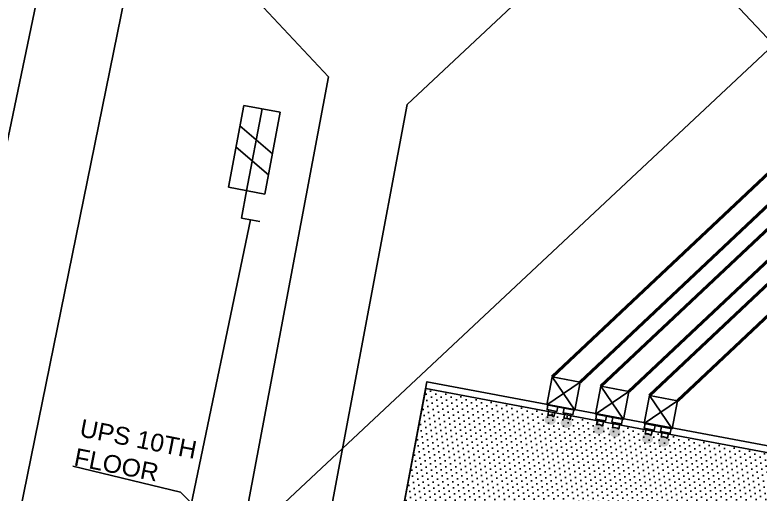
# Model space of a CAD drawing. Extents: x -678889171 to 586587, y -792238163 to 335485.
# Drawn here: x 64456 to 66712, y 34789 to 36240 of the extents above; entities that cross this region are included whole.
import ezdxf
from ezdxf import colors
from ezdxf.entities.mleader import LeaderData, LeaderLine
from ezdxf.math import Vec2, Vec3

# ---------------------------------------------------------------- set-up
doc = ezdxf.new("R2010")
doc.units = 0
doc.header["$MEASUREMENT"] = 0
doc.layers.get('0').update_dxf_attribs({"color": 8})
for name, color, linetype in [('4-TWXT-ELECTRICAL', 4, 'Continuous'), ('CABLE TRAY', 6, 'Continuous'), ('E-POW-BLOCK', 4, 'Continuous'), ('E-SWIT-AIR', 6, 'Continuous'), ('HR_LIGHT', 1, 'Continuous'), ('powr wire', 4, 'Continuous'), ('SHP-CTL-EL-102$0$WORK$0$FITING-ET', 2, 'Continuous'), ('SHP-CTL-EL-102$0$WORK$0$work$0$BOXES', 2, 'Continuous'), ('XR-CORE -A$0$A-WALL', 252, 'Continuous')]:
    doc.layers.add(name, color=color, linetype=linetype)
doc.styles.get("Standard").update_dxf_attribs({"font": 'arial.ttf'})

# ---------------------------------------------------------------- blocks, each defined once
blk = doc.blocks.new('*U3342')
h = blk.add_hatch()
h.set_pattern_fill('DOTS', scale=10, angle=44.6447)
h.set_pattern_definition([(44.644666, (329.91, 53195.664), (-5.508128, 16.8724645), [0, -15.875])])
h.paths.add_polyline_path([(-180, 1.1), (-172.5, 1214.1), (187.5, 1211.9), (180, -1.1)])
at = {"color": 240, "true_color": 0xed1f24}
blk.add_lwpolyline([(200, -1.2), (207.5, 1211.8), (-192.5, 1214.3), (-200, 1.2)], close=True, dxfattribs=at)
at = {"color": 7}
blk.add_lwpolyline([(-180, 1.1), (-172.5, 1214.1), (187.5, 1211.9), (180, -1.1)], close=True, dxfattribs=at)
blk = doc.blocks.new('*U3327')
at = {"layer": 'SHP-CTL-EL-102$0$WORK$0$work$0$BOXES', "ltscale": 0.05}
h = blk.add_hatch(color=7, dxfattribs=at)
edge = h.paths.add_edge_path()
edge.add_ellipse((169.5, 32.6), major_axis=(0, 22.5), ratio=0.847536, start_angle=0, end_angle=360)
h = blk.add_hatch(color=7, dxfattribs=at)
edge = h.paths.add_edge_path()
edge.add_ellipse((169.5, -32.6), major_axis=(0, 22.5), ratio=0.847536, start_angle=0, end_angle=360)
at = {"layer": 'SHP-CTL-EL-102$0$WORK$0$work$0$BOXES', "color": 5, "ltscale": 0.05}
for p, q in [((112.5, 56.2), (0, -56.2)), ((112.5, -56.2), (0, 56.2))]:
    blk.add_line(p, q, dxfattribs=at)
at = {"layer": 'SHP-CTL-EL-102$0$WORK$0$work$0$BOXES', "color": 1, "ltscale": 0.05}
for p, q in [((131.6, 45.3), (153.8, 45.3)), ((131.6, 20), (153.8, 20)), ((131.6, -20), (153.8, -20)), ((131.6, -45.3), (153.8, -45.3))]:
    blk.add_line(p, q, dxfattribs=at)
at = {"layer": 'SHP-CTL-EL-102$0$WORK$0$work$0$BOXES', "color": 5, "ltscale": 0.05}
blk.add_lwpolyline([(0, 56.2), (0, -56.2), (112.5, -56.2), (112.5, 56.2)], close=True, dxfattribs=at)
at = {"layer": 'SHP-CTL-EL-102$0$WORK$0$work$0$BOXES', "color": 1, "ltscale": 0.05}
for points in [[(112.5, 12.9), (131.6, 12.9), (131.6, 52.3), (112.5, 52.3)], [(112.5, -52.3), (131.6, -52.3), (131.6, -12.9), (112.5, -12.9)]]:
    blk.add_lwpolyline(points, close=True, dxfattribs=at)
at = {"layer": 'SHP-CTL-EL-102$0$WORK$0$work$0$BOXES', "color": 7, "ltscale": 0.05}
for centre, start_param, end_param in [((169.5, 32.6), 0.973134, 2.168478), ((169.5, -32.6), 0.973154, 2.168458)]:
    blk.add_ellipse(centre, major_axis=(0, 22.5), ratio=0.847536, start_param=start_param, end_param=end_param, dxfattribs=at)
blk = doc.blocks.new('*U3328')
at = {"layer": 'SHP-CTL-EL-102$0$WORK$0$work$0$BOXES', "ltscale": 0.05}
h = blk.add_hatch(color=7, dxfattribs=at)
edge = h.paths.add_edge_path()
edge.add_ellipse((169.5, 32.6), major_axis=(0, 22.5), ratio=0.847536, start_angle=0, end_angle=360)
h = blk.add_hatch(color=7, dxfattribs=at)
edge = h.paths.add_edge_path()
edge.add_ellipse((169.5, -32.6), major_axis=(0, 22.5), ratio=0.847536, start_angle=0, end_angle=360)
at = {"layer": 'SHP-CTL-EL-102$0$WORK$0$work$0$BOXES', "color": 5, "ltscale": 0.05}
for p, q in [((112.5, 56.2), (0, -56.2)), ((112.5, -56.2), (0, 56.2))]:
    blk.add_line(p, q, dxfattribs=at)
at = {"layer": 'SHP-CTL-EL-102$0$WORK$0$work$0$BOXES', "color": 1, "ltscale": 0.05}
for p, q in [((131.6, 45.3), (153.8, 45.3)), ((131.6, 20), (153.8, 20)), ((131.6, -20), (153.8, -20)), ((131.6, -45.3), (153.8, -45.3))]:
    blk.add_line(p, q, dxfattribs=at)
at = {"layer": 'SHP-CTL-EL-102$0$WORK$0$work$0$BOXES', "color": 5, "ltscale": 0.05}
blk.add_lwpolyline([(0, 56.2), (0, -56.2), (112.5, -56.2), (112.5, 56.2)], close=True, dxfattribs=at)
at = {"layer": 'SHP-CTL-EL-102$0$WORK$0$work$0$BOXES', "color": 1, "ltscale": 0.05}
for points in [[(112.5, 12.9), (131.6, 12.9), (131.6, 52.3), (112.5, 52.3)], [(112.5, -52.3), (131.6, -52.3), (131.6, -12.9), (112.5, -12.9)]]:
    blk.add_lwpolyline(points, close=True, dxfattribs=at)
at = {"layer": 'SHP-CTL-EL-102$0$WORK$0$work$0$BOXES', "color": 7, "ltscale": 0.05}
for centre, start_param, end_param in [((169.5, 32.6), 0.973134, 2.168478), ((169.5, -32.6), 0.973154, 2.168458)]:
    blk.add_ellipse(centre, major_axis=(0, 22.5), ratio=0.847536, start_param=start_param, end_param=end_param, dxfattribs=at)
blk = doc.blocks.new('*U3329')
at = {"layer": 'SHP-CTL-EL-102$0$WORK$0$work$0$BOXES', "ltscale": 0.05}
h = blk.add_hatch(color=7, dxfattribs=at)
edge = h.paths.add_edge_path()
edge.add_ellipse((169.5, 32.6), major_axis=(0, 22.5), ratio=0.847536, start_angle=0, end_angle=360)
h = blk.add_hatch(color=7, dxfattribs=at)
edge = h.paths.add_edge_path()
edge.add_ellipse((169.5, -32.6), major_axis=(0, 22.5), ratio=0.847536, start_angle=0, end_angle=360)
at = {"layer": 'SHP-CTL-EL-102$0$WORK$0$work$0$BOXES', "color": 5, "ltscale": 0.05}
for p, q in [((112.5, 56.2), (0, -56.2)), ((112.5, -56.2), (0, 56.2))]:
    blk.add_line(p, q, dxfattribs=at)
at = {"layer": 'SHP-CTL-EL-102$0$WORK$0$work$0$BOXES', "color": 1, "ltscale": 0.05}
for p, q in [((131.6, 45.3), (153.8, 45.3)), ((131.6, 20), (153.8, 20)), ((131.6, -20), (153.8, -20)), ((131.6, -45.3), (153.8, -45.3))]:
    blk.add_line(p, q, dxfattribs=at)
at = {"layer": 'SHP-CTL-EL-102$0$WORK$0$work$0$BOXES', "color": 5, "ltscale": 0.05}
blk.add_lwpolyline([(0, 56.2), (0, -56.2), (112.5, -56.2), (112.5, 56.2)], close=True, dxfattribs=at)
at = {"layer": 'SHP-CTL-EL-102$0$WORK$0$work$0$BOXES', "color": 1, "ltscale": 0.05}
for points in [[(112.5, 12.9), (131.6, 12.9), (131.6, 52.3), (112.5, 52.3)], [(112.5, -52.3), (131.6, -52.3), (131.6, -12.9), (112.5, -12.9)]]:
    blk.add_lwpolyline(points, close=True, dxfattribs=at)
at = {"layer": 'SHP-CTL-EL-102$0$WORK$0$work$0$BOXES', "color": 7, "ltscale": 0.05}
for centre, start_param, end_param in [((169.5, 32.6), 0.973134, 2.168478), ((169.5, -32.6), 0.973154, 2.168458)]:
    blk.add_ellipse(centre, major_axis=(0, 22.5), ratio=0.847536, start_param=start_param, end_param=end_param, dxfattribs=at)
blk = doc.blocks.new('1PH ISOLATOR')
at = {"color": 4}
blk.add_line((824.308, 1142.35), (819.308, 1142.35), dxfattribs=at)
at = {"layer": 'E-SWIT-AIR'}
for p, q in [((824.308, 1143.462), (819.308, 1143.462)), ((819.308, 1141.239), (819.308, 1143.462)), ((824.308, 1141.239), (824.308, 1143.462)), ((825.975, 1142.35), (824.308, 1142.35)), ((825.975, 1141.239), (825.975, 1142.35)), ((819.308, 1141.239), (824.308, 1141.239))]:
    blk.add_line(p, q, dxfattribs=at)
at = {"layer": 'E-SWIT-AIR', "color": 3}
for p, q in [((820.563, 1143.462), (821.847, 1141.239)), ((821.847, 1143.462), (823.13, 1141.239))]:
    blk.add_line(p, q, dxfattribs=at)

msp = doc.modelspace()

# ---------------------------------------------------------------- linework, layer by layer
at = {"color": 240, "true_color": 0xed1f24}
for p, q in [((64642.6, 36860.1, 0), (64091.3, 34221.5, 0)), ((64857.5, 36630.5, 0), (64375.1, 34263.1, 0)), ((65169.8, 35619.6), (64886.1, 34261.6))]:
    msp.add_line(p, q, dxfattribs=at)
at = {"layer": '4-TWXT-ELECTRICAL', "color": 1}
msp.add_line((64957.1, 34794.7), (65136.3, 34621.1), dxfattribs=at)
at = {"layer": 'HR_LIGHT', "color": 3}
msp.add_line((65165.2, 34663.4), (66817.9, 36210.2), dxfattribs=at)
at = {"layer": 'powr wire', "color": 6, "lineweight": 40}
for p, q in [((66083.2, 35144.2, 0), (67924.8, 36880.5, 0)), ((66167.7, 35128, 0), (67827.2, 36692.6, 0)), ((66230.5, 35115.9, 0), (67717.2, 36517.6, 0)), ((66315, 35099.7, 0), (67619.5, 36329.7, 0)), ((66377.8, 35087.7, 0), (67509.6, 36154.7, 0)), ((66462.3, 35071.5, 0), (67411.9, 35966.8, 0))]:
    msp.add_line(p, q, dxfattribs=at)
at = {"layer": 'XR-CORE -A$0$A-WALL'}
for p, q in [((64401.7, 37124.9), (65405.3, 36052.6)), ((66325.2, 36606.3), (65643.9, 35968.7)), ((66325.2, 36606.3), (68696.3, 34072.9)), ((65071.7, 34277.2), (65405.3, 36052.6)), ((65316.4, 34225.6), (65643.9, 35968.7))]:
    msp.add_line(p, q, dxfattribs=at)

# ---------------------------------------------------------------- block references
at = {"layer": 'CABLE TRAY', "color": 240, "true_color": 0xed1f24, "extrusion": (-1.9074e-08, 3.58383e-09, 1), "xscale": -1.041666667527557, "yscale": 1.041666667527555, "zscale": 1.04166666752756, "rotation": 79.0034021640287}
msp.add_blockref('*U3342', (66907.1, 34691.4, 0), dxfattribs=at)
at = {"layer": 'E-POW-BLOCK', "xscale": -50.4186317956423, "yscale": 50.4186317956423, "zscale": 50.41863179564231, "rotation": 79.35873576915351}
msp.add_blockref('1PH ISOLATOR', (129437.6, 65917.6), dxfattribs=at)
at = {"layer": 'SHP-CTL-EL-102$0$WORK$0$FITING-ET', "extrusion": (-1.99302e-08, -8.75826e-10, 1)}
for name, p, xscale, yscale, zscale, rotation in [('*U3327', (66125.4, 35136.1, 0), 0.7644444444444478, 0.7644444444444478, 0.7644444444444478, 259.134185633965), ('*U3328', (66272.7, 35107.8, 0), 0.7644444444444476, 0.7644444444444476, 0.7644444444444476, 259.1341856339663), ('*U3329', (66420, 35079.6, 0), 0.7644444444444476, 0.7644444444444476, 0.7644444444444476, 259.1341856339663)]:
    msp.add_blockref(name, p, dxfattribs=dict(at, xscale=xscale, yscale=yscale, zscale=zscale, rotation=rotation))

# ---------------------------------------------------------------- texts
at = {"layer": '4-TWXT-ELECTRICAL', "color": 1, "insert": (64659.6, 35016.9), "char_height": 53.604, "attachment_point": 1, "rotation": 348.9226}
msp.add_mtext_dynamic_manual_height_columns('UPS 10TH FLOOR', width=510.167, gutter_width=268, heights=[0], dxfattribs=at)

# ---------------------------------------------------------------- leaders
at = {"layer": '4-TWXT-ELECTRICAL', "color": 1}
ml = msp.add_multileader_mtext('Standard', dxfattribs=at)
ml.set_content('', color=1)
ml.set_leader_properties()
ml.build(insert=Vec2(0, 0))
ml.multileader.update_dxf_attribs({"dogleg_length": 0.36, "arrow_head_size": 0.18})
ctx = ml.context
ctx.base_point, ctx.char_height, ctx.arrow_head_size, ctx.landing_gap_size, ctx.plane_origin = Vec3(64957.5, 34794.7), 0.18, 0.18, 0.09, Vec3(64631.6, 34873.8)
notes = []
notes.append((ctx, [(0, (1, 1, 0), (64957.1, 34794.7), (1, 0), 0.36, [(0, [(64631.6, 34873.8)], 0, [])])]))
ctx.mtext.insert, ctx.mtext.flow_direction = Vec3(64957.6, 34794.8), 5
for ctx, leaders in notes:
    for number, flags, end, landing, length, lines in leaders:
        leader = LeaderData()
        leader.index, (leader.has_last_leader_line, leader.has_dogleg_vector, leader.attachment_direction) = number, flags
        leader.last_leader_point, leader.dogleg_vector, leader.dogleg_length = Vec3(end), Vec3(landing), length
        for number, points, colour, breaks in lines:
            line = LeaderLine()
            line.index, line.vertices, line.color, line.breaks = number, Vec3.list(points), colors.encode_raw_color(colour), breaks
            leader.lines.append(line)
        ctx.leaders.append(leader)

doc.saveas('drawing.dxf')
